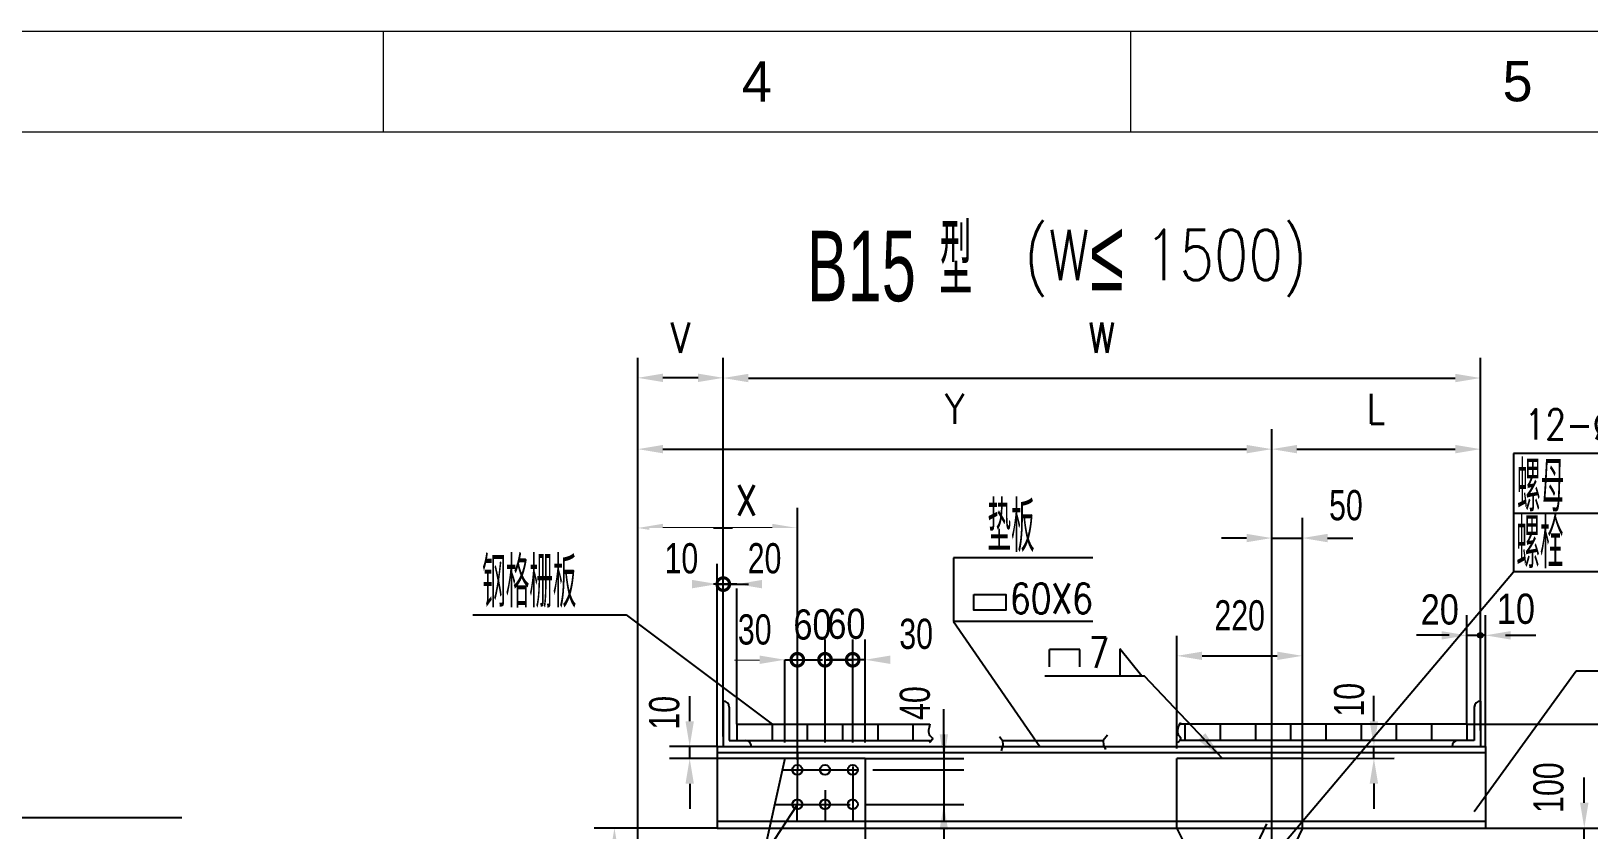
# Model space of a CAD drawing. Extents: x 148 to 221443, y -36682 to 6758.
# Drawn here: x 112932 to 116027, y -16402 to -14815 of the extents above; entities that cross this region are included whole.
import ezdxf
from ezdxf.enums import TextEntityAlignment as Align

# ---------------------------------------------------------------- set-up
doc = ezdxf.new("R2010")
doc.units = 0
doc.header["$LTSCALE"] = 10
doc.header["$MEASUREMENT"] = 0
doc.linetypes.add('CENTERX2', pattern=[4, 2.5, -0.5, 0.5, -0.5])
for name, color, linetype in [('2', 4, 'Continuous'), ('3', 255, 'Continuous'), ('4', 1, 'CENTERX2'), ('9', 6, 'Continuous'), ('WHITE', 7, 'Continuous')]:
    doc.layers.add(name, color=color, linetype=linetype)
doc.layers.add('2（细实线）', color=3, linetype='Continuous', lineweight=20)
doc.layers.add('图框层', color=7, linetype='Continuous', lineweight=15)
doc.styles.add('HZ', font='ROMS.SHX', dxfattribs={"width": 0.75, "bigfont": 'GBCBIG.SHX'})
doc.styles.get("Standard").update_dxf_attribs({"font": 'wison_e.shx', "width": 0.75, "bigfont": 'wison_c.shx'})
doc.styles.add('XW', font='ROMANS.shx', dxfattribs={"width": 0.85})

# ---------------------------------------------------------------- blocks, each defined once
blk = doc.blocks.new('_DotSmall')
at = {"layer": 'WHITE', "color": 0, "const_width": 0.5}
blk.add_lwpolyline([(-0.0625, 0, 1), (0.0625, 0, 1)], format="xyb", close=True, dxfattribs=at)
blk = doc.blocks.new('1.25A2')
at = {"layer": '图框层', "ltscale": 10}
for p, q in [((14570.48, 9283.89), (15312.98, 9283.89)), ((14793.23, 9283.89), (14793.23, 9273.89)), ((14867.48, 9283.89), (14867.48, 9273.89)), ((14595.48, 9273.89), (15302.98, 9273.89))]:
    blk.add_line(p, q, dxfattribs=at)
at = {"style": 'HZ'}
for s, p in [('4', (14830.36, 9278.89)), ('5', (14905.94, 9278.89))]:
    blk.add_text(s, height=4, dxfattribs=at).set_placement(p, align=Align.MIDDLE)

msp = doc.modelspace()

# ---------------------------------------------------------------- hatches: boundary and pattern name
at = {"layer": '2'}
h = msp.add_hatch(color=256, dxfattribs=at)
h.paths.add_polyline_path([(115811.7504, -16010.7158, 0.414213562), (115806.7504, -16015.7158), (115811.7504, -16015.7158)])
h.paths.add_polyline_path([(115811.7504, -16010.7158), (115811.7504, -16015.7158), (115816.7504, -16015.7158, 0.414213562)])
h.paths.add_polyline_path([(115816.7504, -16015.7158), (115811.7504, -16015.7158), (115811.7504, -16020.7158, 0.414213562)])
h.paths.add_polyline_path([(115811.7504, -16015.7158), (115806.7504, -16015.7158, 0.414213562), (115811.7504, -16020.7158)])

# ---------------------------------------------------------------- linework, layer by layer
for p, q in [((114307.304, -16146.4744), (114307.304, -16236.4744)), ((115811.7504, -16146.4744), (115811.7504, -16236.4744)), ((114307.304, -16161.4744), (114307.304, -16236.4744)), ((114319.304, -16158.4744), (114319.304, -16224.4744)), ((114319.304, -16173.4744), (114319.304, -16224.4744)), ((115799.7504, -16158.4744), (115799.7504, -16224.4744)), ((114334.304, -16192.4744), (114334.304, -16224.4744)), ((114334.304, -16192.4744), (114718.0022, -16192.4744)), ((114404.304, -16192.4744), (114404.304, -16224.4744)), ((114474.304, -16192.4744), (114474.304, -16224.4744)), ((114544.304, -16192.4744), (114544.304, -16224.4744)), ((114614.304, -16192.4744), (114614.304, -16224.4744)), ((114684.304, -16192.4744), (114684.304, -16224.4744)), ((115784.7504, -16192.4744), (115213.9337, -16192.4744)), ((115224.7846, -16192.4744), (115224.7508, -16223.8708)), ((115294.7846, -16192.4744), (115294.7507, -16223.9463)), ((115364.7852, -16192.4744), (115364.7507, -16224.0217)), ((115434.7851, -16192.4744), (115434.7506, -16224.0972)), ((115504.7506, -16192.4744), (115504.7506, -16224.1726)), ((115574.7851, -16192.4744), (115574.7506, -16224.2481)), ((115644.785, -16192.4744), (115644.7505, -16224.3235)), ((115714.7849, -16192.4744), (115714.7505, -16224.399)), ((115784.7849, -16192.4744), (115784.7504, -16224.4744)), ((114295.304, -16236.4744), (115821.7504, -16236.4744)), ((114295.304, -16236.4744), (114295.304, -16398.4694)), ((114319.304, -16224.4744), (114721.6499, -16224.4744)), ((114862.4313, -16224.4744), (115062.4313, -16224.4744)), ((115799.7504, -16224.4744), (115215.0299, -16224.4744)), ((115821.7504, -16236.4744), (115821.7504, -16398.4694)), ((114429.5271, -16260.4744), (114279.3013, -16934.903)), ((114589.5271, -16260.4744), (114429.5271, -16260.4744)), ((114589.5271, -16260.4744), (114589.5271, -17016.4378)), ((115458.1687, -16260.2311), (115208.8661, -16260.2311)), ((115208.8661, -16398.0875), (115208.8661, -16260.2311)), ((115458.1687, -16398.4694), (115458.1687, -16260.2311)), ((114295.304, -16398.4694), (114398.6888, -16398.4694)), ((114589.5271, -16398.4694), (115209.0887, -16398.4694)), ((115282.4714, -16546.7759), (115208.8661, -16398.0875)), ((115458.1687, -16398.4694), (115217.5271, -16904.6371)), ((115458.1687, -16398.4694), (115821.7504, -16398.4694))]:
    msp.add_line(p, q)
for centre in [(114454.5271, -16283.1259), (114509.5271, -16283.1259), (114564.5271, -16283.1259), (114454.5271, -16351.4694), (114509.5271, -16351.4694), (114564.5271, -16351.4694)]:
    msp.add_circle(centre, 10)
for centre, start, end in [((114307.304, -16158.4744), 0, 90), ((115811.7504, -16158.4744), 90, 180), ((114351.304, -16236.4744), 0, 90), ((115767.7504, -16236.4744), 90, 180)]:
    msp.add_arc(centre, 12, start, end)
for p, q in [((114137.4602, -16356.9746), (114137.4602, -15464.1829)), ((114307.304, -16126.4744), (114307.304, -15464.5592)), ((115811.7504, -16126.4744), (115811.7504, -15464.5592)), ((114257.304, -15504.1829), (114187.4602, -15504.1829)), ((114357.304, -15504.5592), (115761.7504, -15504.5592)), ((116198.9296, -15654.6793), (115877.5002, -15654.6793)), ((115877.5002, -15654.6793), (115877.5002, -15889.5167)), ((114137.4602, -16356.9746), (114137.4602, -15762.4565)), ((114454.5271, -16263.1259), (114454.5271, -15762.4565)), ((116608.1054, -15773.9374), (115878.0228, -15773.9374)), ((114187.4602, -15802.4565), (114404.5271, -15802.4565)), ((115041.5464, -15861.6625), (114764.8719, -15861.6625)), ((116742.2614, -15889.5167), (115877.5002, -15889.5167)), ((114245.304, -15913.9697), (114195.304, -15913.9697)), ((115784.7849, -16192.4744), (115784.7849, -15975.7158)), ((115811.7504, -16204.4744), (115811.7504, -15975.7158)), ((115811.7504, -16126.4744), (115811.7504, -15975.7158)), ((115821.7504, -16236.4744), (115821.7504, -15975.7158)), ((114429.5271, -16228.4744), (114429.5271, -16024.234)), ((114454.5271, -16228.4744), (114454.5271, -16024.234)), ((114509.5271, -16228.4744), (114509.5271, -16024.234)), ((114564.5271, -16228.4744), (114564.5271, -16024.234)), ((114564.5271, -16228.4744), (114564.5271, -16024.234)), ((114589.5271, -16228.4744), (114589.5271, -16024.234)), ((115734.7849, -16015.7158), (115684.7849, -16015.7158)), ((115749.7849, -16015.7158), (115699.7849, -16015.7158)), ((115784.7849, -16015.7158), (115811.7504, -16015.7158)), ((115821.7504, -16015.7158), (115811.7504, -16015.7158)), ((115861.7504, -16015.7158), (115911.7504, -16015.7158)), ((115871.7504, -16015.7158), (115921.7504, -16015.7158)), ((114379.5271, -16064.234), (114329.5271, -16064.234)), ((114454.5271, -16064.234), (114504.5271, -16064.234)), ((114509.5271, -16064.234), (114564.5271, -16064.234)), ((114564.5271, -16064.234), (114514.5271, -16064.234)), ((114589.5271, -16064.234), (114564.5271, -16064.234)), ((114639.5271, -16064.234), (114689.5271, -16064.234)), ((114955.5595, -16078.4082), (114955.5595, -16043.7492)), ((115015.5907, -16043.7492), (114955.5595, -16043.7492)), ((115015.5907, -16078.4082), (115015.5907, -16043.7492)), ((116002.3241, -16086.5901), (115799.7127, -16366.0819)), ((116327.4255, -16086.5901), (116002.3241, -16086.5901)), ((114240.5923, -16186.4744), (114240.5923, -16136.4744)), ((115600.222, -16186.0633), (115600.222, -16136.0633)), ((115804.7504, -16192.4744), (116346.7871, -16192.4744)), ((114295.304, -16236.4744), (114200.5923, -16236.4744)), ((114240.5923, -16260.4744), (114240.5923, -16236.4744)), ((115600.222, -16260.0633), (115600.222, -16236.0633)), ((114464.5271, -16260.4744), (114200.5923, -16260.4744)), ((115458.1687, -16260.2311), (115640.222, -16260.0633)), ((114240.5923, -16310.4744), (114240.5923, -16360.4744)), ((115600.222, -16310.0633), (115600.222, -16360.0633)), ((114070.2253, -16940.7523), (114454.5271, -16351.4694)), ((114295.304, -16398.4694), (114051.0347, -16398.4694))]:
    msp.add_line(p, q, dxfattribs=at)
at = {"layer": '2', "linetype": 'Continuous'}
for p, q in [((114137.4602, -16469.0726), (114137.4602, -15605.8201)), ((115397.1749, -16436.8938), (115397.1749, -15605.8201)), ((115397.1749, -16436.8938), (115397.1749, -15605.8201)), ((115811.7504, -16126.4744), (115811.7504, -15605.8201)), ((114187.4602, -15645.8201), (115347.1749, -15645.8201)), ((115447.1749, -15645.8201), (115761.7504, -15645.8201)), ((115397.1749, -16436.8938), (115397.1749, -15782.4541)), ((115458.1687, -16260.2311), (115458.1687, -15782.4541)), ((115347.1749, -15822.4541), (115297.1749, -15822.4541)), ((115397.1749, -15822.4541), (115458.1687, -15822.4541)), ((115508.1687, -15822.4541), (115558.1687, -15822.4541)), ((115397.1749, -16456.8938), (115877.5002, -15889.5167)), ((114307.304, -15913.9697), (114257.304, -15913.9697)), ((114384.304, -15913.9697), (114434.304, -15913.9697)), ((113809.5875, -15974.7073), (114114.2158, -15974.7073)), ((115208.8661, -16240.2311), (115208.8661, -16016.4334)), ((115458.1687, -16240.2311), (115458.1687, -16016.4334)), ((115258.8661, -16056.4334), (115408.1687, -16056.4334)), ((115144.4418, -16096.9564), (114946.3601, -16096.9564)), ((115299.1278, -16260.4744), (115144.4418, -16096.9564)), ((114745.5809, -16212.192), (114745.5809, -16162.192)), ((114745.5809, -16233.1259), (114745.5809, -16183.1259)), ((114745.5809, -16212.4744), (114745.5809, -16283.1259)), ((115784.7504, -16192.4744), (116192.0312, -16192.4744)), ((114589.5271, -16260.4744), (114785.5809, -16260.4744)), ((114609.5271, -16283.1259), (114785.5809, -16283.1259)), ((114609.5271, -16283.1259), (114785.5809, -16283.1259)), ((114745.5809, -16283.1259), (114745.5809, -16351.4694)), ((116018.2799, -16348.4694), (116018.2799, -16298.4694)), ((114745.5809, -16333.1259), (114745.5809, -16383.1259)), ((114602.8752, -16351.4694), (114785.5809, -16351.4694)), ((114745.5809, -16401.4694), (114745.5809, -16451.4694)), ((115478.1687, -16398.4694), (116058.2799, -16398.4694)), ((116018.2799, -16456.8938), (116018.2799, -16398.4694))]:
    msp.add_line(p, q, dxfattribs=at)
at = {"layer": '2', "color": 7}
for p, q in [((115139.13, -16096.9564), (115095.3953, -16042.342)), ((115095.3953, -16042.342), (115095.3953, -16096.9564)), ((115139.13, -16096.9564), (115095.3953, -16042.342)), ((115095.3953, -16042.342), (115095.3953, -16096.9564)), ((115139.13, -16096.9564), (115095.3953, -16096.9564))]:
    msp.add_line(p, q, dxfattribs=at)
at = {"layer": '2', "color": 3, "linetype": 'Continuous'}
msp.add_line((113231.1317, -16378.0232), (112598.1462, -16378.0232), dxfattribs=at)
at = {"layer": '2'}
msp.add_lwpolyline([(114805.2552, -15934.7884), (114869.1332, -15934.7884), (114869.1332, -15965.9692), (114805.2552, -15965.9692)], close=True, dxfattribs=at)
at = {"layer": '2', "const_width": 25}
for points in [[(114506.4021, -16064.234, 1), (114512.6521, -16064.234, 1)], [(114561.4021, -16064.234, 1), (114567.6521, -16064.234, 1)]]:
    msp.add_lwpolyline(points, format="xyb", close=True, dxfattribs=at)
at = {"layer": '2'}
msp.add_circle((115811.7504, -16015.7158), 5, dxfattribs=at)
for points in [[(114187.4602, -15495.8496), (114187.4602, -15512.5163), (114137.4602, -15504.1829)], [(114257.304, -15495.8496), (114257.304, -15512.5163), (114307.304, -15504.1829)], [(114357.304, -15496.2258), (114357.304, -15512.8925), (114307.304, -15504.5592)], [(115761.7504, -15496.2258), (115761.7504, -15512.8925), (115811.7504, -15504.5592)], [(114187.4602, -15794.1231), (114187.4602, -15810.7898), (114137.4602, -15802.4565)], [(114404.5271, -15794.1231), (114404.5271, -15810.7898), (114454.5271, -15802.4565)], [(115734.7849, -16007.3824), (115734.7849, -16024.0491), (115784.7849, -16015.7158)], [(115871.7504, -16007.3824), (115871.7504, -16024.0491), (115821.7504, -16015.7158)], [(114232.259, -16186.4744), (114248.9256, -16186.4744), (114240.5923, -16236.4744)], [(115591.8887, -16186.4744), (115608.5553, -16186.4744), (115600.222, -16236.4744)], [(114232.259, -16310.4744), (114248.9256, -16310.4744), (114240.5923, -16260.4744)], [(115591.8887, -16310.0633), (115608.5553, -16310.0633), (115600.222, -16260.0633)], [(114082.7014, -16448.4694), (114099.3681, -16448.4694), (114091.0347, -16398.4694)]]:
    msp.add_solid(points, dxfattribs=at)
at = {"layer": '2', "linetype": 'Continuous'}
for points in [[(114187.4602, -15637.4867), (114187.4602, -15654.1534), (114137.4602, -15645.8201)], [(115347.1749, -15637.4867), (115347.1749, -15654.1534), (115397.1749, -15645.8201)], [(115447.1749, -15637.4867), (115447.1749, -15654.1534), (115397.1749, -15645.8201)], [(115761.7504, -15637.4867), (115761.7504, -15654.1534), (115811.7504, -15645.8201)], [(115347.1749, -15814.1208), (115347.1749, -15830.7875), (115397.1749, -15822.4541)], [(115508.1687, -15814.1208), (115508.1687, -15830.7875), (115458.1687, -15822.4541)], [(115258.8661, -16048.1001), (115258.8661, -16064.7667), (115208.8661, -16056.4334)], [(115408.1687, -16048.1001), (115408.1687, -16064.7667), (115458.1687, -16056.4334)], [(114737.2476, -16212.192), (114753.9142, -16212.192), (114745.5809, -16262.192)], [(115265.1594, -16210.015), (115250.6303, -16223.7594), (115299.1278, -16260.4744)], [(114737.2476, -16401.4694), (114753.9142, -16401.4694), (114745.5809, -16351.4694)], [(116009.9465, -16348.4694), (116026.6132, -16348.4694), (116018.2799, -16398.4694)]]:
    msp.add_solid(points, dxfattribs=at)
at = {"layer": '3', "ltscale": 6}
for p, q in [((114295.304, -16248.4744), (115821.7504, -16248.4744)), ((114295.304, -16385.0452), (115821.7504, -16385.0452)), ((114398.6888, -16398.4694), (114589.5271, -16398.4694)), ((115209.0887, -16398.4694), (115458.1687, -16398.4694))]:
    msp.add_line(p, q, dxfattribs=at)
at = {"layer": '4', "ltscale": 6}
for p, q in [((114454.5271, -16248.4744), (114453.2675, -16385.0452)), ((114564.5271, -16276.4744), (114564.5271, -16386.4694)), ((114424.4651, -16283.1259), (114618.162, -16283.1259)), ((114509.5271, -16323.4694), (114509.5271, -16386.4694)), ((114409.1921, -16351.4694), (114602.8752, -16351.4694)), ((115386.7885, -16390.268), (114810.5638, -17602.3045))]:
    msp.add_line(p, q, dxfattribs=at)
at = {"layer": '9'}
for p, q in [((114856.4979, -16216.8907), (114862.4313, -16224.4744)), ((115071.136, -16214.0695), (115062.4313, -16224.4744)), ((114862.8523, -16233.818), (114859.322, -16245.103)), ((114862.4313, -16224.4744), (114862.8523, -16233.818)), ((115062.4313, -16224.4744), (115062.6635, -16233.818)), ((115062.6635, -16233.818), (115066.8997, -16242.2817))]:
    msp.add_line(p, q, dxfattribs=at)
for points in [[(114718.0022, -16192.4744), (114718.033, -16214.8193), (114722.777, -16220.8781), (114716.7152, -16228.7808)], [(115215.9317, -16188.6358), (115211.413, -16212.4208), (115216.1569, -16220.8781), (115210.0952, -16228.7808)]]:
    msp.add_spline(points, degree=3, dxfattribs=at)

# ---------------------------------------------------------------- texts
at = {"layer": '2', "linetype": 'Continuous'}
for s, height, style, width, p in [('型', 140, 'HZ', 0.65, (114736.5766, -15340.3838)), ('≤', 140, 'HZ', 0.65, (115036.3739, -15330.4369)), ('12-%%c27', 60, 'XW', 0.8, (115899.6038, -15626.4254)), ('螺母', 100, 'HZ', 0.65, (115884.7265, -15769.8243)), ('螺栓', 100, 'HZ', 0.65, (115883.3076, -15882.4774)), ('钢格栅板', 100, 'HZ', 0.65, (113828.2972, -15960.3299))]:
    msp.add_text(s, height=height, dxfattribs=dict(at, style=style, width=width)).set_placement(p)
for s, height, style, width, p in [('(W  1500)', 100, 'XW', 0.8, (115467.5279, -15259.9346)), ('B15', 140, 'HZ', 0.65, (114690.0461, -15281.9683)), ('7', 60, 'XW', 0.8, (115074.6854, -16050.2947))]:
    msp.add_text(s, height=height, dxfattribs=dict(at, style=style, width=width)).set_placement(p, align=Align.MIDDLE_RIGHT)
at = {"layer": '2'}
for s, height, style, width, p in [('垫板', 100, 'HZ', 0.65, (114832.444, -15849.9964)), ('60X6', 60, 'XW', 0.8, (114877.1964, -15972.5162))]:
    msp.add_text(s, height=height, dxfattribs=dict(at, style=style, width=width)).set_placement(p)
at = {"layer": '2', "linetype": 'Continuous', "width": 0.85}
for s, p in [('20', (115693.2078, -15994.2962)), ('10', (115844.4374, -15992.9395)), ('60', (114446.6604, -16024.1563)), ('60', (114514.126, -16022.6777))]:
    msp.add_text(s, height=60, dxfattribs=at).set_placement(p)
at = {"layer": '2', "width": 0.75}
msp.add_text('40', height=60, rotation=90, dxfattribs=at).set_placement((114717.881, -16183.7889))
at = {"layer": '2', "char_height": 60, "attachment_point": 5, "style": 'XW'}
for s, insert in [('\\A1;V', (114222.3821, -15424.1829)), ('\\A1;W', (115059.5272, -15424.5592)), ('\\A1;X', (114353.468, -15747.6697))]:
    msp.add_mtext(s, dxfattribs=dict(at, insert=insert))
at = {"layer": '2', "linetype": 'Continuous', "char_height": 60, "attachment_point": 5, "style": 'XW'}
for s, insert in [('\\A1;Y', (114767.3175, -15565.8201)), ('\\A1;L', (115604.4627, -15565.8201))]:
    msp.add_mtext(s, dxfattribs=dict(at, insert=insert))
at = {"layer": '2', "linetype": 'Continuous', "char_height": 60, "attachment_point": 5}
for s, insert in [('\\A1;50', (115544.619, -15757.5321)), ('\\A1;220', (115333.5174, -15976.4334))]:
    msp.add_mtext(s, dxfattribs=dict(at, insert=insert))
at = {"layer": '2', "char_height": 60, "attachment_point": 5, "rotation": 90}
for insert in [(115551.283, -16143.7063), (114190.3301, -16169.5465)]:
    msp.add_mtext('\\A1;10', dxfattribs=dict(at, insert=insert))
at = {"layer": '2', "linetype": 'Continuous', "insert": (115947.3602, -16318.2428), "char_height": 60, "attachment_point": 5, "rotation": 90}
msp.add_mtext('\\A1;100', dxfattribs=at)

# ---------------------------------------------------------------- next in the draw order: texts
at = {"layer": '2', "linetype": 'Continuous', "char_height": 60, "attachment_point": 5, "bg_fill": 2}
for insert in [(114369.7971, -16004.4142), (114690.6433, -16013.1202)]:
    msp.add_mtext('\\A1;30', dxfattribs=dict(at, insert=insert))

# ---------------------------------------------------------------- next in the draw order: linework, layer by layer
at = {"layer": '2'}
for p, q in [((114307.304, -16216.4694), (114307.304, -15464.1829)), ((114295.304, -16236.4744), (114295.304, -15873.9697)), ((114307.304, -16141.4744), (114307.304, -15873.9697)), ((114764.8719, -15861.6625), (114764.8719, -15988.4631)), ((114764.8719, -15988.4631), (114936.5392, -16236.4744)), ((115041.5464, -15988.4631), (114764.8719, -15988.4631)), ((114429.5271, -16064.234), (114454.5271, -16064.234))]:
    msp.add_line(p, q, dxfattribs=at)
at = {"layer": '2', "linetype": 'Continuous'}
for p, q in [((114307.304, -16141.4744), (114307.304, -15873.9697)), ((114334.304, -16192.4744), (114334.304, -15873.9697)), ((114114.2158, -15974.7073), (114404.304, -16192.4744))]:
    msp.add_line(p, q, dxfattribs=at)
at = {"layer": '2', "const_width": 25}
msp.add_lwpolyline([(114451.4021, -16064.234, 1), (114457.6521, -16064.234, 1)], format="xyb", close=True, dxfattribs=at)
at = {"layer": '2'}
for points in [[(114379.5271, -16055.9007), (114379.5271, -16072.5673), (114429.5271, -16064.234)], [(114639.5271, -16055.9007), (114639.5271, -16072.5673), (114589.5271, -16064.234)]]:
    msp.add_solid(points, dxfattribs=at)

# ---------------------------------------------------------------- next in the draw order: texts
at = {"layer": '2', "linetype": 'Continuous', "insert": (114389.3482, -15863.0122), "char_height": 60, "attachment_point": 5, "bg_fill": 2}
msp.add_mtext('\\A1;20', dxfattribs=at)

# ---------------------------------------------------------------- next in the draw order: linework, layer by layer
at = {"layer": '2', "linetype": 'Continuous'}
msp.add_line((114334.304, -15913.9697), (114307.304, -15913.9697), dxfattribs=at)
at = {"layer": '2'}
msp.add_line((114307.304, -15913.9697), (114357.304, -15913.9697), dxfattribs=at)
at = {"layer": '2', "linetype": 'Continuous'}
msp.add_solid([(114384.304, -15905.6363), (114384.304, -15922.303), (114334.304, -15913.9697)], dxfattribs=at)

# ---------------------------------------------------------------- next in the draw order: block references
at = {"layer": '9', "linetype": 'Continuous', "xscale": 50, "yscale": 50, "zscale": 50}
msp.add_blockref('_DotSmall', (114307.304, -15913.9697), dxfattribs=at)

# ---------------------------------------------------------------- next in the draw order: texts
at = {"layer": '2', "linetype": 'Continuous', "insert": (114224.1118, -15863.0122), "char_height": 60, "attachment_point": 5, "bg_fill": 2}
msp.add_mtext('\\A1;10', dxfattribs=at)

# ---------------------------------------------------------------- next in the draw order: linework, layer by layer
at = {"layer": '2'}
msp.add_line((114295.304, -15913.9697), (114307.304, -15913.9697), dxfattribs=at)
msp.add_solid([(114245.304, -15905.6363), (114245.304, -15922.303), (114295.304, -15913.9697)], dxfattribs=at)

# ---------------------------------------------------------------- next in the draw order: block references
at = {"layer": '2（细实线）', "xscale": 20, "yscale": 20, "zscale": 20}
msp.add_blockref('1.25A2', (-182233.0803, -200493.2064), dxfattribs=at)
at = {"layer": '9', "xscale": 50, "yscale": 50, "zscale": 50, "rotation": 180}
msp.add_blockref('_DotSmall', (114307.304, -15913.9697), dxfattribs=at)

doc.saveas('drawing.dxf')
